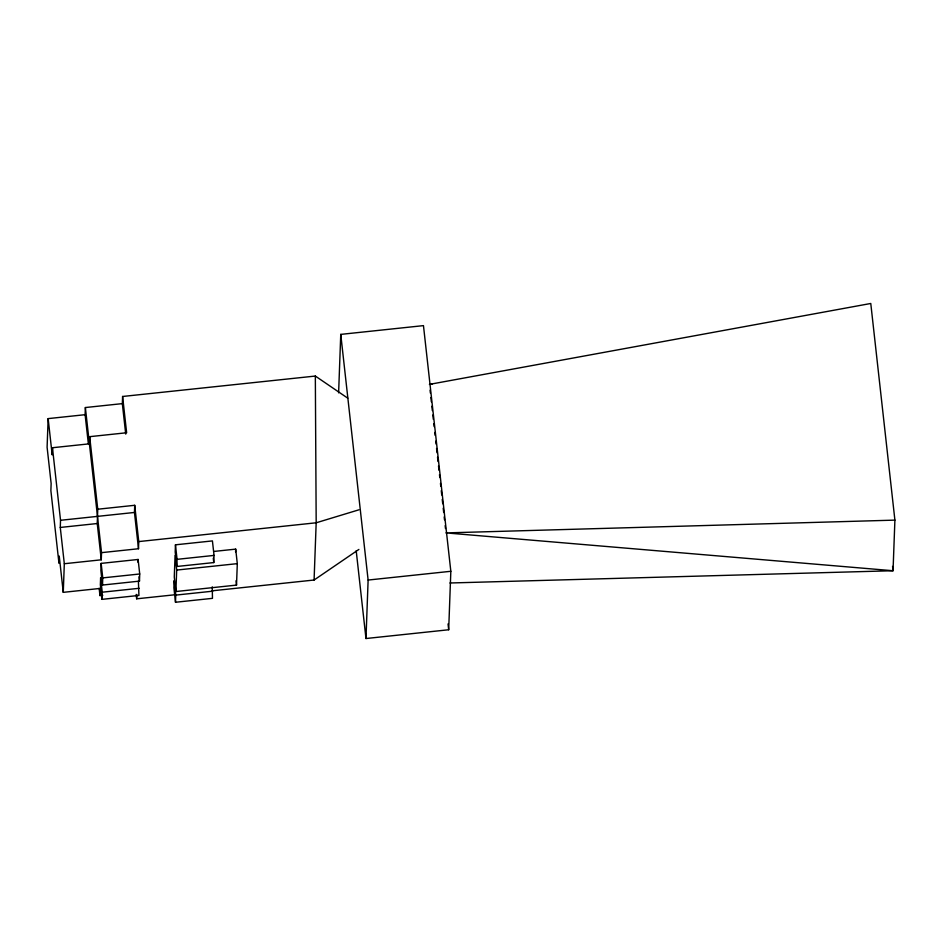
<?xml version="1.0" encoding="UTF-8"?>
<svg xmlns="http://www.w3.org/2000/svg" width="942" height="942" viewBox="0 0 942 942"><rect width="100%" height="100%" fill="white"/><g stroke="black" fill="none" stroke-linecap="round" stroke-linejoin="round"><path stroke-width="1.41" d="M347.751 398.16L315.334 376.058L122.601 396.476L122.33 403.623L85.369 407.545L85.11 414.692L48.148 418.613L47.1 447.226L51.139 483.505L50.88 490.652L58.957 563.21L59.228 556.063L63.267 592.341L100.229 588.42L99.958 595.58L102.808 595.273M122.601 396.476L126.64 432.755L89.678 436.664L89.419 443.823L52.458 447.733L52.187 454.892L48.148 418.613M63.267 592.341L64.315 563.728L60.276 527.449L60.535 520.29L52.458 447.733M64.315 563.728L101.277 559.807L97.238 523.528L97.756 509.222L89.678 436.664M101.147 563.387L100.876 570.534L102.501 585.053L139.463 581.132L139.722 573.984L138.109 559.466L101.147 563.387L102.76 577.893L102.501 585.053M101.277 559.807L101.536 552.648L85.369 407.545M101.971 599.359L102.231 592.2L100.617 577.693L100.358 584.841L101.971 599.359L138.933 595.438L138.392 581.037M101.536 552.648L138.498 548.739L134.459 512.46L134.718 505.301L97.756 509.222M174.47 594.814L136.661 598.818L136.826 594.52M138.003 562.327L138.109 559.466M138.498 548.739L138.757 541.579L134.718 505.301M175.459 544.817L175.2 551.977L176.813 566.483L213.775 562.574L214.046 555.415L212.421 540.908L175.459 544.817L177.072 559.336L176.813 566.483M175.506 602.256L175.765 595.097L174.152 580.59L173.893 587.749L175.506 602.256L212.468 598.347L212.244 586.831M175.895 591.529L176.684 570.063L175.071 555.556L174.282 577.01L175.895 591.529L236.513 585.1L237.302 563.646L235.688 549.127L214.034 551.423M235.582 551.988L235.688 549.127M212.28 590.799L314.086 580.025L316.182 522.786L315.334 376.058M338.614 392.849L340.757 334.386L423.464 325.626L450.829 571.288L448.686 629.762L365.979 638.523L356.206 550.776M365.979 638.523L368.122 580.048L340.757 334.386M432.354 384.183L429.422 384.383L870.773 303.477L894.9 520.125L893.04 570.734L449.946 582.992M314.086 580.025L358.89 549.433M358.973 509.799L316.182 522.786L138.757 541.579M60.535 520.29L134.459 512.46M60.276 527.449L97.238 523.528M177.072 559.336L214.046 555.415M102.76 577.893L139.722 573.984M176.684 570.063L237.302 563.646M102.231 592.2L139.192 588.291M175.765 595.097L212.727 591.187M368.122 580.048L450.829 571.288M894.9 520.125L445.966 532.901L893.04 570.734L892.557 566.377M430.07 390.2L430.4 393.12M430.883 397.489L431.377 401.857M431.86 406.226L432.343 410.594M432.837 414.963L433.32 419.331M433.803 423.7L434.132 426.608M434.78 432.425L435.098 435.345M435.746 441.162L436.075 444.082M436.558 448.451L437.053 452.819M437.535 457.188L438.018 461.556M438.513 465.925L438.996 470.293M439.478 474.662L439.808 477.57M440.456 483.399L440.774 486.308M441.268 490.676L441.751 495.045M442.234 499.413L442.728 503.782M443.211 508.15L443.694 512.519M444.188 516.887L444.506 519.796M445.154 525.624L445.484 528.533M448.039 623.91L448.686 629.762M236.03 580.755L236.513 585.1M213.292 558.217L213.775 562.574M122.33 403.623L125.733 434.097M138.98 576.775L139.463 581.132M136.178 594.461L136.661 598.818M85.11 414.692L88.348 443.717M99.157 588.326L99.958 595.58"/></g></svg>
